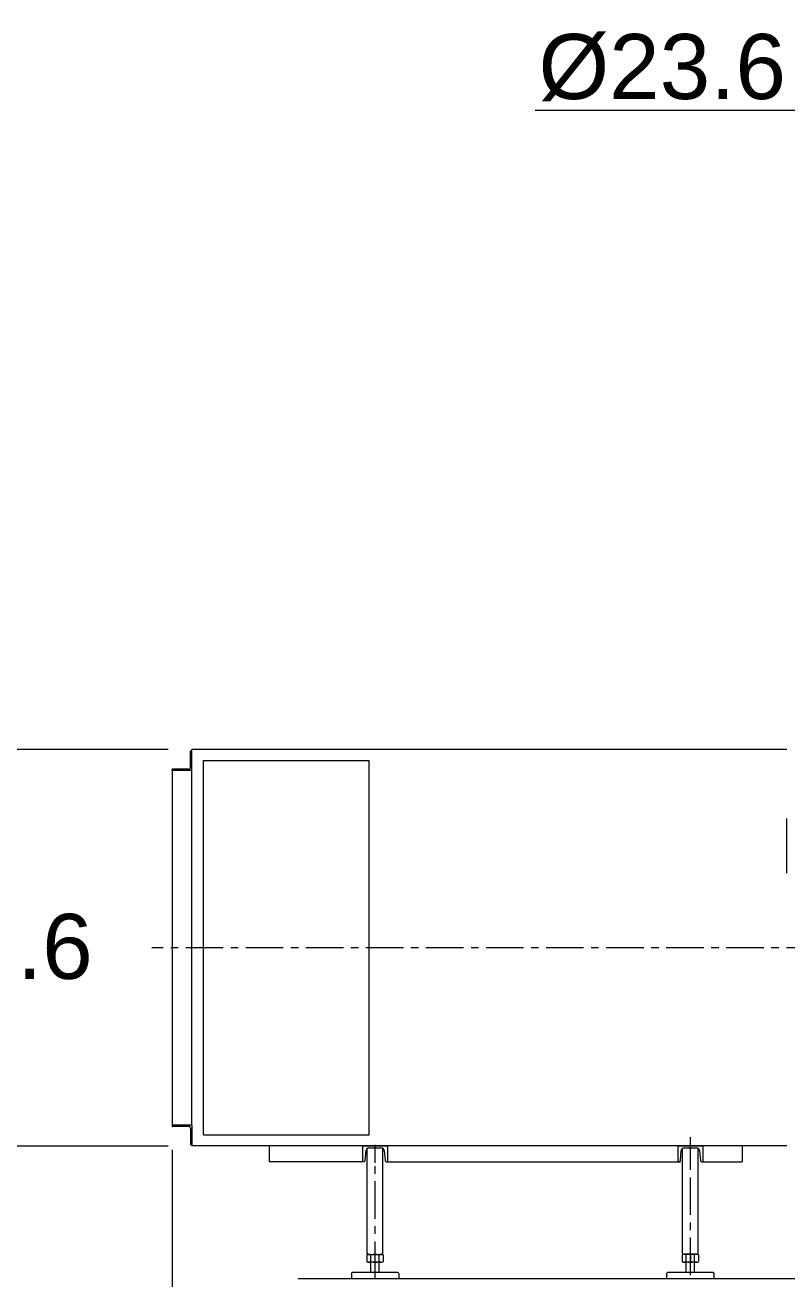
# Model space of a CAD drawing. Header units: inches. Extents: x 0 to 19814, y 0 to 15096.
# Drawn here: x 6693 to 8627, y 9211 to 12392 of the extents above; entities that cross this region are included whole.
import ezdxf

# ---------------------------------------------------------------- set-up
doc = ezdxf.new("R2010")
doc.units = ezdxf.units.IN
doc.header["$MEASUREMENT"] = 0
doc.linetypes.add('CENTER', pattern=[50.8, 31.75, -6.35, 6.35, -6.35])
doc.layers.get('Defpoints').update_dxf_attribs({"lineweight": 5})
doc.layers.add('CAXA1', color=5, linetype='CENTER', lineweight=5)
doc.layers.add('PIPE', color=150, linetype='Continuous', lineweight=5)
doc.styles.add('Roman', font='arial.ttf')
doc.styles.get("Standard").update_dxf_attribs({"font": 'arial.ttf'})
doc.dimstyles.new('ISO-25', dxfattribs={"dimscale": 30, "dimtxt": 1.5, "dimasz": 1.5, "dimexe": 2, "dimexo": 2, "dimtad": 1, "dimtih": 1, "dimtoh": 1, "dimdec": 1, "dimlfac": 0.03937, "dimdsep": 46, "dimtxsty": 'Standard', "dimcen": 2.5, "dimclrd": 7, "dimclre": 7, "dimclrt": 7, "dimadec": 0, "dimazin": 0, "dimtfac": 1, "dimtdec": 1, "dimtmove": 0, "dimatfit": 3, "dimfxl": 1, "dimlwd": 5, "dimlwe": 5, "dimarcsym": 0})

# ---------------------------------------------------------------- blocks, each defined once
blk = doc.blocks.new('*D48')
at = {"color": 7, "linetype": 'Continuous', "lineweight": 5, "transparency": 16777216}
for p, q in [((7066.5, 9538.5), (7066.5, 8429.7)), ((11846.5, 9150.7), (11846.5, 8429.7)), ((7111.5, 8489.7), (11801.5, 8489.7))]:
    blk.add_line(p, q, dxfattribs=at)
at = {"color": 7, "transparency": 16777216}
for points in [[(7111.5, 8497.2), (7111.5, 8482.2), (7066.5, 8489.7)], [(11801.5, 8497.2), (11801.5, 8482.2), (11846.5, 8489.7)]]:
    blk.add_solid(points, dxfattribs=at)
at = {"layer": 'Defpoints', "color": 0, "transparency": 16777216}
for p in [(7066.5, 9598.5), (11846.5, 9210.7), (11846.5, 8489.7)]:
    blk.add_point(p, dxfattribs=at)
at = {"color": 7, "lineweight": 5, "transparency": 16777216, "insert": (9456.5, 8593.8), "char_height": 165, "attachment_point": 5, "style": 'Roman'}
blk.add_mtext('C', dxfattribs=at)
blk = doc.blocks.new('*D32')
at = {"color": 7, "linetype": 'Continuous', "lineweight": 5, "transparency": 16777216}
for p, q in [((8848, 11921.1), (8848, 12236.2)), ((9447, 11921.1), (9447, 12236.2)), ((7987.5, 12176.2), (8848, 12176.2)), ((8893, 12176.2), (9402, 12176.2))]:
    blk.add_line(p, q, dxfattribs=at)
at = {"color": 7, "transparency": 16777216}
for points in [[(8893, 12183.7), (8893, 12168.7), (8848, 12176.2)], [(9402, 12183.7), (9402, 12168.7), (9447, 12176.2)]]:
    blk.add_solid(points, dxfattribs=at)
at = {"layer": 'Defpoints', "color": 0, "transparency": 16777216}
for p in [(9447, 12176.2), (8848, 11861.1), (9447, 11861.1)]:
    blk.add_point(p, dxfattribs=at)
at = {"color": 7, "lineweight": 5, "transparency": 16777216, "insert": (8310.2, 12283.8), "char_height": 165, "attachment_point": 5, "style": 'Roman'}
blk.add_mtext('%%C23.6', dxfattribs=at)
blk = doc.blocks.new('*D44')
at = {"color": 7, "linetype": 'Continuous', "lineweight": 5, "transparency": 16777216}
for p, q in [((7056.5, 10553.7), (6580.8, 10553.7)), ((6640.8, 10508.7), (6640.8, 10156.3)), ((6640.8, 9592.8), (6640.8, 9950.2)), ((7056.5, 9547.8), (6580.8, 9547.8))]:
    blk.add_line(p, q, dxfattribs=at)
at = {"color": 7, "transparency": 16777216}
for points in [[(6633.3, 10508.7), (6648.3, 10508.7), (6640.8, 10553.7)], [(6633.3, 9592.8), (6648.3, 9592.8), (6640.8, 9547.8)]]:
    blk.add_solid(points, dxfattribs=at)
at = {"layer": 'Defpoints', "color": 0, "transparency": 16777216}
for p in [(7116.5, 10553.7), (6640.8, 9547.8), (7116.5, 9547.8)]:
    blk.add_point(p, dxfattribs=at)
at = {"color": 7, "lineweight": 5, "transparency": 16777216, "insert": (6640.8, 10053.2), "char_height": 165, "attachment_point": 5, "style": 'Roman'}
blk.add_mtext('39.6', dxfattribs=at)

msp = doc.modelspace()

# ---------------------------------------------------------------- linework, layer by layer
at = {"color": 7, "lineweight": 5}
for p, q in [((7113.54, 10509.5), (7113.54, 10550)), ((7116.54, 10551), (7114.54, 10551)), ((8626.54, 10554), (7116.54, 10554)), ((7188.34, 10554), (7116.54, 10554)), ((7116.54, 9600.48), (7116.54, 10554)), ((7116.54, 10501), (7116.54, 10551)), ((7303.01, 10554), (7303.01, 10554.06)), ((7066.54, 10501), (7066.54, 10503)), ((7066.54, 10501), (7066.54, 9600.48)), ((7116.54, 10501), (7066.54, 10501)), ((7108.04, 10504), (7067.54, 10504)), ((7146.51, 9576), (7146.51, 10526)), ((7146.51, 10526), (7566.51, 10526)), ((7566.51, 9576), (7566.51, 10526)), ((8626.54, 10240.26), (8626.54, 10378.65)), ((7116.54, 9600.48), (7066.54, 9600.48)), ((7066.54, 9600.48), (7066.54, 9598.48)), ((7108.04, 9597.48), (7067.54, 9597.48)), ((7113.54, 9591.98), (7113.54, 9551.48)), ((7116.54, 9600.48), (7116.54, 9550.48)), ((7116.54, 9600), (7116.54, 9548)), ((7116.54, 9550.48), (7114.54, 9550.48)), ((7277.51, 9548), (7116.54, 9548)), ((7146.51, 9576), (7566.51, 9576)), ((8626.54, 9548), (7277.51, 9548)), ((7571.84, 9548), (7282.51, 9548)), ((7313.02, 9548.05), (7313.02, 9508.05)), ((7550.02, 9548.05), (7613.02, 9548.05)), ((7550.02, 9548.05), (7550.02, 9508.05)), ((7581.52, 9505.05), (7581.52, 9551.05)), ((7613.02, 9548.05), (7613.02, 9508.05)), ((8350.02, 9548.05), (8413.02, 9548.05)), ((8350.02, 9548.05), (8350.02, 9508.05)), ((8381.52, 9505.05), (8381.52, 9551.05)), ((8413.02, 9548.05), (8413.02, 9508.05)), ((8513.02, 9548.05), (8513.02, 9508.05)), ((7556.1, 9511.47), (7558.6, 9536.5)), ((7561.51, 9274.99), (7561.51, 9541.71)), ((7566.06, 9543.25), (7596.97, 9543.25)), ((7601.51, 9274.99), (7601.51, 9541.72)), ((7604.43, 9536.5), (7606.93, 9511.47)), ((8356.1, 9511.47), (8358.6, 9536.5)), ((8361.51, 9275.24), (8361.51, 9541.71)), ((8366.06, 9543.25), (8396.97, 9543.25)), ((8401.51, 9275.24), (8401.51, 9541.72)), ((8404.43, 9536.5), (8406.93, 9511.47)), ((7552.32, 9508.05), (7313.02, 9508.05)), ((7552.32, 9508.05), (7550.02, 9508.05)), ((7610.72, 9508.05), (8356.12, 9508.05)), ((7610.72, 9508.05), (7613.02, 9508.05)), ((8352.32, 9508.05), (8350.02, 9508.05)), ((8410.72, 9508.05), (8413.02, 9508.05)), ((8413.02, 9508.05), (8513.02, 9508.05)), ((7560.72, 9271.46), (7560.72, 9254.33)), ((7561.51, 9274.99), (7563.51, 9272.99)), ((7561.51, 9274.99), (7563.51, 9272.99)), ((7563.51, 9272.99), (7599.51, 9272.99)), ((7563.51, 9272.99), (7599.51, 9272.99)), ((7571.11, 9254.33), (7571.11, 9271.46)), ((7591.9, 9254.33), (7591.9, 9271.46)), ((7599.51, 9272.99), (7601.51, 9274.99)), ((7599.51, 9272.99), (7601.51, 9274.99)), ((7602.29, 9271.46), (7602.29, 9254.33)), ((8360.72, 9271.71), (8360.72, 9254.58)), ((8361.51, 9275.24), (8363.51, 9273.24)), ((8363.51, 9273.24), (8399.51, 9273.24)), ((8397.1, 9273.24), (8365.92, 9273.24)), ((8371.11, 9254.58), (8371.11, 9271.71)), ((8391.9, 9254.58), (8391.9, 9271.71)), ((8399.51, 9273.24), (8401.51, 9275.24)), ((8402.29, 9271.71), (8402.29, 9254.58)), ((7521.51, 9224.75), (7523.51, 9226.75)), ((7639.51, 9226.75), (7523.51, 9226.75)), ((7597.1, 9252.79), (7565.92, 9252.79)), ((7571.13, 9226.75), (7571.13, 9252.79)), ((7591.88, 9226.75), (7591.88, 9252.79)), ((7639.51, 9226.75), (7641.51, 9224.75)), ((8321.51, 9225), (8323.51, 9227)), ((8439.51, 9227), (8323.51, 9227)), ((8397.1, 9253.04), (8365.92, 9253.04)), ((8371.13, 9227), (8371.13, 9253.04)), ((8391.88, 9227), (8391.88, 9253.04)), ((8439.51, 9227), (8441.51, 9225)), ((7521.51, 9224.75), (7521.51, 9210.75)), ((7641.51, 9210.75), (7521.51, 9210.75)), ((7641.51, 9224.75), (7641.51, 9210.75)), ((8321.51, 9210.75), (8321.51, 9225)), ((8441.51, 9210.75), (8321.51, 9210.75)), ((8441.51, 9211), (8441.51, 9225))]:
    msp.add_line(p, q, dxfattribs=at)
for centre, radius, start, end in [((7114.54, 10550), 1, 90, 180), ((7067.54, 10503), 1, 90, 180), ((7108.04, 10509.5), 5.5, 270, 0), ((7067.54, 9598.48), 1, 180, 270), ((7108.04, 9591.98), 5.5, 0, 90), ((7114.54, 9551.48), 1, 180, 270), ((7566.06, 9535.75), 7.5, 90, 174.28941), ((7596.97, 9535.75), 7.5, 5.71059, 90), ((8366.06, 9535.75), 7.5, 90, 174.28941), ((8396.97, 9535.75), 7.5, 5.71059, 90), ((7552.32, 9511.85), 3.8, 270, 354.28941), ((7610.72, 9511.85), 3.8, 185.71059, 270), ((8352.32, 9511.85), 3.8, 270, 354.28941), ((8410.72, 9511.85), 3.8, 185.71059, 270), ((7565.92, 9263.42), 9.57, 57.13277, 122.86723), ((7581.51, 9236.99), 36, 73.22135, 106.77865), ((7597.1, 9263.42), 9.57, 57.13277, 122.86723), ((8365.92, 9263.67), 9.57, 57.13277, 122.86723), ((8381.51, 9237.24), 36, 73.22135, 106.77865), ((8397.1, 9263.67), 9.57, 57.13277, 122.86723), ((7565.92, 9262.37), 9.57, 237.13277, 302.86723), ((7581.51, 9288.79), 36, 253.22135, 286.77865), ((7597.1, 9262.37), 9.57, 237.13277, 302.86723), ((8365.92, 9262.62), 9.57, 237.13277, 302.86723), ((8381.51, 9289.04), 36, 253.22135, 286.77865), ((8397.1, 9262.62), 9.57, 237.13277, 302.86723)]:
    msp.add_arc(centre, radius, start, end, dxfattribs=at)
at = {"layer": 'CAXA1', "linetype": 'CENTER', "lineweight": 5, "ltscale": 3}
for p, q in [((9787.12, 10050.72), (7015.43, 10050.75)), ((7581.51, 9210.75), (7581.51, 9544.71)), ((8381.5, 9548), (8381.5, 9570.63)), ((8381.51, 9220.44), (8381.51, 9570.63)), ((8381.51, 9274.78), (8381.51, 9250.04))]:
    msp.add_line(p, q, dxfattribs=at)
at = {"layer": 'PIPE', "color": 7, "lineweight": 5}
msp.add_line((12730.02, 9210.75), (7386.57, 9210.75), dxfattribs=at)

# ---------------------------------------------------------------- dimensions: what is measured, and where the dimension line sits
at = {"color": 7, "lineweight": 5}
for base, p1, p2, text, override, picture, middle in [((9447.04, 12176.16), (8848.04, 11861.14), (9447.04, 11861.14), '%%C23.6', {"dimtxt": 5.5, "dimpost": '\\X', "dimtxsty": 'Roman', "dimtofl": 1, "dimtmove": 1}, '*D32', (8310.21, 12176.16)), ((11846.54, 8489.73), (7066.54, 9598.48), (11846.54, 9210.75), 'C', {"dimtxt": 5.5, "dimpost": '\\X', "dimtxsty": 'Roman', "dimtmove": 1}, '*D48', (9456.54, 8489.73))]:
    dim = msp.add_linear_dim(base=base, p1=p1, p2=p2, text=text, dimstyle='ISO-25', override=override, dxfattribs=at)
    dim.commit()
    dim.dimension.update_dxf_attribs({"geometry": picture, "text_midpoint": middle, "dimtype": 160})
dim = msp.add_linear_dim(base=(6640.84, 9547.75), p1=(7116.54, 10553.75), p2=(7116.54, 9547.75), angle=90, text='39.6', dimstyle='ISO-25', override={"dimtxt": 5.5, "dimpost": '\\X', "dimtxsty": 'Roman', "dimtofl": 1, "dimtmove": 1}, dxfattribs=at)
dim.commit()
dim.dimension.update_dxf_attribs({"geometry": '*D44', "text_midpoint": (6640.84, 10053.21), "dimtype": 160})

doc.saveas('drawing.dxf')
